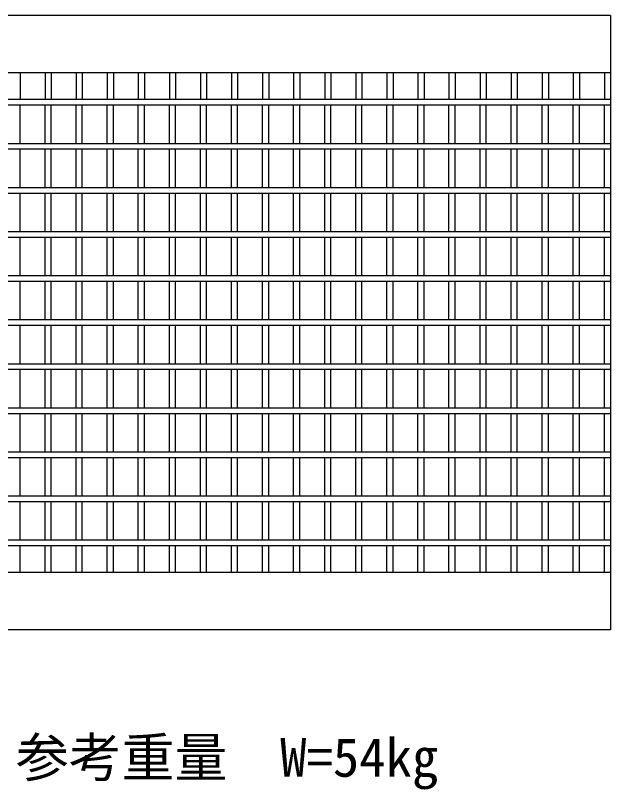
# Model space of a CAD drawing. Units: millimetres, scale not verified. Extents: x -25200 to 25200, y -8910 to 8910.
# Drawn here: x -4457 to -3782, y -4423 to -3545 of the extents above; entities that cross this region are included whole.
import ezdxf
from ezdxf.enums import TextEntityAlignment as Align

# ---------------------------------------------------------------- set-up
doc = ezdxf.new("R2010")
doc.units = ezdxf.units.MM
doc.header["$LTSCALE"] = 30
doc.layers.add('0-0_DIM', color=7, linetype='Continuous', lineweight=25)
doc.layers.add('0-2_HATCH', color=6, linetype='Continuous', lineweight=25)
doc.styles.add('ＭＳ ゴシック', font='')
doc.styles.get('ＭＳ ゴシック').set_extended_font_data('MS Gothic')

msp = doc.modelspace()

# ---------------------------------------------------------------- linework, layer by layer
at = {"layer": '0-2_HATCH'}
for p, q in [((-3781.52, -3545.01), (-4776.52, -3545.01)), ((-3781.52, -3545.01), (-3781.52, -4242.01)), ((-3781.52, -3610.01), (-4776.52, -3610.01)), ((-4451.95, -3610.01), (-4451.95, -3640.51)), ((-4423.66, -3610.01), (-4423.66, -3640.51)), ((-4416.66, -3610.01), (-4416.66, -3640.51)), ((-4388.38, -3610.01), (-4388.38, -3640.51)), ((-4381.38, -3610.01), (-4381.38, -3640.51)), ((-4353.09, -3610.01), (-4353.09, -3640.51)), ((-4346.09, -3610.01), (-4346.09, -3640.51)), ((-4317.81, -3610.01), (-4317.81, -3640.51)), ((-4310.81, -3610.01), (-4310.81, -3640.51)), ((-4282.52, -3610.01), (-4282.52, -3640.51)), ((-4275.52, -3610.01), (-4275.52, -3640.51)), ((-4247.23, -3610.01), (-4247.23, -3640.51)), ((-4240.23, -3610.01), (-4240.23, -3640.51)), ((-4211.95, -3610.01), (-4211.95, -3640.51)), ((-4204.95, -3610.01), (-4204.95, -3640.51)), ((-4176.66, -3610.01), (-4176.66, -3640.51)), ((-4169.66, -3610.01), (-4169.66, -3640.51)), ((-4141.38, -3610.01), (-4141.38, -3640.51)), ((-4134.38, -3610.01), (-4134.38, -3640.51)), ((-4106.09, -3610.01), (-4106.09, -3640.51)), ((-4099.09, -3610.01), (-4099.09, -3640.51)), ((-4070.81, -3610.01), (-4070.81, -3640.51)), ((-4063.81, -3610.01), (-4063.81, -3640.51)), ((-4035.52, -3610.01), (-4035.52, -3640.51)), ((-4028.52, -3610.01), (-4028.52, -3640.51)), ((-4000.23, -3610.01), (-4000.23, -3640.51)), ((-3993.23, -3610.01), (-3993.23, -3640.51)), ((-3964.95, -3610.01), (-3964.95, -3640.51)), ((-3957.95, -3610.01), (-3957.95, -3640.51)), ((-3929.66, -3610.01), (-3929.66, -3640.51)), ((-3922.66, -3610.01), (-3922.66, -3640.51)), ((-3894.38, -3610.01), (-3894.38, -3640.51)), ((-3887.38, -3610.01), (-3887.38, -3640.51)), ((-3859.09, -3610.01), (-3859.09, -3640.51)), ((-3852.09, -3610.01), (-3852.09, -3640.51)), ((-3823.81, -3610.01), (-3823.81, -3640.51)), ((-3816.81, -3610.01), (-3816.81, -3640.51)), ((-3788.52, -3610.01), (-3788.52, -3640.51)), ((-3781.52, -3640.51), (-4776.52, -3640.51)), ((-4776.52, -3646.51), (-3781.52, -3646.51)), ((-4451.95, -3690.51), (-4451.95, -3646.51)), ((-4423.66, -3690.51), (-4423.66, -3646.51)), ((-4416.66, -3690.51), (-4416.66, -3646.51)), ((-4388.38, -3690.51), (-4388.38, -3646.51)), ((-4381.38, -3690.51), (-4381.38, -3646.51)), ((-4353.09, -3690.51), (-4353.09, -3646.51)), ((-4346.09, -3690.51), (-4346.09, -3646.51)), ((-4317.81, -3690.51), (-4317.81, -3646.51)), ((-4310.81, -3690.51), (-4310.81, -3646.51)), ((-4282.52, -3690.51), (-4282.52, -3646.51)), ((-4275.52, -3690.51), (-4275.52, -3646.51)), ((-4247.23, -3690.51), (-4247.23, -3646.51)), ((-4240.23, -3690.51), (-4240.23, -3646.51)), ((-4211.95, -3690.51), (-4211.95, -3646.51)), ((-4204.95, -3690.51), (-4204.95, -3646.51)), ((-4176.66, -3690.51), (-4176.66, -3646.51)), ((-4169.66, -3690.51), (-4169.66, -3646.51)), ((-4141.38, -3690.51), (-4141.38, -3646.51)), ((-4134.38, -3690.51), (-4134.38, -3646.51)), ((-4106.09, -3690.51), (-4106.09, -3646.51)), ((-4099.09, -3690.51), (-4099.09, -3646.51)), ((-4070.81, -3690.51), (-4070.81, -3646.51)), ((-4063.81, -3690.51), (-4063.81, -3646.51)), ((-4035.52, -3690.51), (-4035.52, -3646.51)), ((-4028.52, -3690.51), (-4028.52, -3646.51)), ((-4000.23, -3690.51), (-4000.23, -3646.51)), ((-3993.23, -3690.51), (-3993.23, -3646.51)), ((-3964.95, -3690.51), (-3964.95, -3646.51)), ((-3957.95, -3690.51), (-3957.95, -3646.51)), ((-3929.66, -3690.51), (-3929.66, -3646.51)), ((-3922.66, -3690.51), (-3922.66, -3646.51)), ((-3894.38, -3690.51), (-3894.38, -3646.51)), ((-3887.38, -3690.51), (-3887.38, -3646.51)), ((-3859.09, -3690.51), (-3859.09, -3646.51)), ((-3852.09, -3690.51), (-3852.09, -3646.51)), ((-3823.81, -3690.51), (-3823.81, -3646.51)), ((-3816.81, -3690.51), (-3816.81, -3646.51)), ((-3788.52, -3690.51), (-3788.52, -3646.51)), ((-3781.52, -3690.51), (-4776.52, -3690.51)), ((-4776.52, -3696.51), (-3781.52, -3696.51)), ((-4451.95, -3740.51), (-4451.95, -3696.51)), ((-4423.66, -3740.51), (-4423.66, -3696.51)), ((-4416.66, -3740.51), (-4416.66, -3696.51)), ((-4388.38, -3740.51), (-4388.38, -3696.51)), ((-4381.38, -3740.51), (-4381.38, -3696.51)), ((-4353.09, -3740.51), (-4353.09, -3696.51)), ((-4346.09, -3740.51), (-4346.09, -3696.51)), ((-4317.81, -3740.51), (-4317.81, -3696.51)), ((-4310.81, -3740.51), (-4310.81, -3696.51)), ((-4282.52, -3740.51), (-4282.52, -3696.51)), ((-4275.52, -3740.51), (-4275.52, -3696.51)), ((-4247.23, -3740.51), (-4247.23, -3696.51)), ((-4240.23, -3740.51), (-4240.23, -3696.51)), ((-4211.95, -3740.51), (-4211.95, -3696.51)), ((-4204.95, -3740.51), (-4204.95, -3696.51)), ((-4176.66, -3740.51), (-4176.66, -3696.51)), ((-4169.66, -3740.51), (-4169.66, -3696.51)), ((-4141.38, -3740.51), (-4141.38, -3696.51)), ((-4134.38, -3740.51), (-4134.38, -3696.51)), ((-4106.09, -3740.51), (-4106.09, -3696.51)), ((-4099.09, -3740.51), (-4099.09, -3696.51)), ((-4070.81, -3740.51), (-4070.81, -3696.51)), ((-4063.81, -3740.51), (-4063.81, -3696.51)), ((-4035.52, -3740.51), (-4035.52, -3696.51)), ((-4028.52, -3740.51), (-4028.52, -3696.51)), ((-4000.23, -3740.51), (-4000.23, -3696.51)), ((-3993.23, -3740.51), (-3993.23, -3696.51)), ((-3964.95, -3740.51), (-3964.95, -3696.51)), ((-3957.95, -3740.51), (-3957.95, -3696.51)), ((-3929.66, -3740.51), (-3929.66, -3696.51)), ((-3922.66, -3740.51), (-3922.66, -3696.51)), ((-3894.38, -3740.51), (-3894.38, -3696.51)), ((-3887.38, -3740.51), (-3887.38, -3696.51)), ((-3859.09, -3740.51), (-3859.09, -3696.51)), ((-3852.09, -3740.51), (-3852.09, -3696.51)), ((-3823.81, -3740.51), (-3823.81, -3696.51)), ((-3816.81, -3740.51), (-3816.81, -3696.51)), ((-3788.52, -3740.51), (-3788.52, -3696.51)), ((-3781.52, -3740.51), (-4776.52, -3740.51)), ((-4776.52, -3746.51), (-3781.52, -3746.51)), ((-4451.95, -3790.51), (-4451.95, -3746.51)), ((-4423.66, -3790.51), (-4423.66, -3746.51)), ((-4416.66, -3790.51), (-4416.66, -3746.51)), ((-4388.38, -3790.51), (-4388.38, -3746.51)), ((-4381.38, -3790.51), (-4381.38, -3746.51)), ((-4353.09, -3790.51), (-4353.09, -3746.51)), ((-4346.09, -3790.51), (-4346.09, -3746.51)), ((-4317.81, -3790.51), (-4317.81, -3746.51)), ((-4310.81, -3790.51), (-4310.81, -3746.51)), ((-4282.52, -3790.51), (-4282.52, -3746.51)), ((-4275.52, -3790.51), (-4275.52, -3746.51)), ((-4247.23, -3790.51), (-4247.23, -3746.51)), ((-4240.23, -3790.51), (-4240.23, -3746.51)), ((-4211.95, -3790.51), (-4211.95, -3746.51)), ((-4204.95, -3790.51), (-4204.95, -3746.51)), ((-4176.66, -3790.51), (-4176.66, -3746.51)), ((-4169.66, -3790.51), (-4169.66, -3746.51)), ((-4141.38, -3790.51), (-4141.38, -3746.51)), ((-4134.38, -3790.51), (-4134.38, -3746.51)), ((-4106.09, -3790.51), (-4106.09, -3746.51)), ((-4099.09, -3790.51), (-4099.09, -3746.51)), ((-4070.81, -3790.51), (-4070.81, -3746.51)), ((-4063.81, -3790.51), (-4063.81, -3746.51)), ((-4035.52, -3790.51), (-4035.52, -3746.51)), ((-4028.52, -3790.51), (-4028.52, -3746.51)), ((-4000.23, -3790.51), (-4000.23, -3746.51)), ((-3993.23, -3790.51), (-3993.23, -3746.51)), ((-3964.95, -3790.51), (-3964.95, -3746.51)), ((-3957.95, -3790.51), (-3957.95, -3746.51)), ((-3929.66, -3790.51), (-3929.66, -3746.51)), ((-3922.66, -3790.51), (-3922.66, -3746.51)), ((-3894.38, -3790.51), (-3894.38, -3746.51)), ((-3887.38, -3790.51), (-3887.38, -3746.51)), ((-3859.09, -3790.51), (-3859.09, -3746.51)), ((-3852.09, -3790.51), (-3852.09, -3746.51)), ((-3823.81, -3790.51), (-3823.81, -3746.51)), ((-3816.81, -3790.51), (-3816.81, -3746.51)), ((-3788.52, -3790.51), (-3788.52, -3746.51)), ((-3781.52, -3790.51), (-4776.52, -3790.51)), ((-4776.52, -3796.51), (-3781.52, -3796.51)), ((-4451.95, -3840.51), (-4451.95, -3796.51)), ((-4423.66, -3840.51), (-4423.66, -3796.51)), ((-4416.66, -3840.51), (-4416.66, -3796.51)), ((-4388.38, -3840.51), (-4388.38, -3796.51)), ((-4381.38, -3840.51), (-4381.38, -3796.51)), ((-4353.09, -3840.51), (-4353.09, -3796.51)), ((-4346.09, -3840.51), (-4346.09, -3796.51)), ((-4317.81, -3840.51), (-4317.81, -3796.51)), ((-4310.81, -3840.51), (-4310.81, -3796.51)), ((-4282.52, -3840.51), (-4282.52, -3796.51)), ((-4275.52, -3840.51), (-4275.52, -3796.51)), ((-4247.23, -3840.51), (-4247.23, -3796.51)), ((-4240.23, -3840.51), (-4240.23, -3796.51)), ((-4211.95, -3840.51), (-4211.95, -3796.51)), ((-4204.95, -3840.51), (-4204.95, -3796.51)), ((-4176.66, -3840.51), (-4176.66, -3796.51)), ((-4169.66, -3840.51), (-4169.66, -3796.51)), ((-4141.38, -3840.51), (-4141.38, -3796.51)), ((-4134.38, -3840.51), (-4134.38, -3796.51)), ((-4106.09, -3840.51), (-4106.09, -3796.51)), ((-4099.09, -3840.51), (-4099.09, -3796.51)), ((-4070.81, -3840.51), (-4070.81, -3796.51)), ((-4063.81, -3840.51), (-4063.81, -3796.51)), ((-4035.52, -3840.51), (-4035.52, -3796.51)), ((-4028.52, -3840.51), (-4028.52, -3796.51)), ((-4000.23, -3840.51), (-4000.23, -3796.51)), ((-3993.23, -3840.51), (-3993.23, -3796.51)), ((-3964.95, -3840.51), (-3964.95, -3796.51)), ((-3957.95, -3840.51), (-3957.95, -3796.51)), ((-3929.66, -3840.51), (-3929.66, -3796.51)), ((-3922.66, -3840.51), (-3922.66, -3796.51)), ((-3894.38, -3840.51), (-3894.38, -3796.51)), ((-3887.38, -3840.51), (-3887.38, -3796.51)), ((-3859.09, -3840.51), (-3859.09, -3796.51)), ((-3852.09, -3840.51), (-3852.09, -3796.51)), ((-3823.81, -3840.51), (-3823.81, -3796.51)), ((-3816.81, -3840.51), (-3816.81, -3796.51)), ((-3788.52, -3840.51), (-3788.52, -3796.51)), ((-3781.52, -3840.51), (-4776.52, -3840.51)), ((-4776.52, -3846.51), (-3781.52, -3846.51)), ((-4451.95, -3890.51), (-4451.95, -3846.51)), ((-4423.66, -3890.51), (-4423.66, -3846.51)), ((-4416.66, -3890.51), (-4416.66, -3846.51)), ((-4388.38, -3890.51), (-4388.38, -3846.51)), ((-4381.38, -3890.51), (-4381.38, -3846.51)), ((-4353.09, -3890.51), (-4353.09, -3846.51)), ((-4346.09, -3890.51), (-4346.09, -3846.51)), ((-4317.81, -3890.51), (-4317.81, -3846.51)), ((-4310.81, -3890.51), (-4310.81, -3846.51)), ((-4282.52, -3890.51), (-4282.52, -3846.51)), ((-4275.52, -3890.51), (-4275.52, -3846.51)), ((-4247.23, -3890.51), (-4247.23, -3846.51)), ((-4240.23, -3890.51), (-4240.23, -3846.51)), ((-4211.95, -3890.51), (-4211.95, -3846.51)), ((-4204.95, -3890.51), (-4204.95, -3846.51)), ((-4176.66, -3890.51), (-4176.66, -3846.51)), ((-4169.66, -3890.51), (-4169.66, -3846.51)), ((-4141.38, -3890.51), (-4141.38, -3846.51)), ((-4134.38, -3890.51), (-4134.38, -3846.51)), ((-4106.09, -3890.51), (-4106.09, -3846.51)), ((-4099.09, -3890.51), (-4099.09, -3846.51)), ((-4070.81, -3890.51), (-4070.81, -3846.51)), ((-4063.81, -3890.51), (-4063.81, -3846.51)), ((-4035.52, -3890.51), (-4035.52, -3846.51)), ((-4028.52, -3890.51), (-4028.52, -3846.51)), ((-4000.23, -3890.51), (-4000.23, -3846.51)), ((-3993.23, -3890.51), (-3993.23, -3846.51)), ((-3964.95, -3890.51), (-3964.95, -3846.51)), ((-3957.95, -3890.51), (-3957.95, -3846.51)), ((-3929.66, -3890.51), (-3929.66, -3846.51)), ((-3922.66, -3890.51), (-3922.66, -3846.51)), ((-3894.38, -3890.51), (-3894.38, -3846.51)), ((-3887.38, -3890.51), (-3887.38, -3846.51)), ((-3859.09, -3890.51), (-3859.09, -3846.51)), ((-3852.09, -3890.51), (-3852.09, -3846.51)), ((-3823.81, -3890.51), (-3823.81, -3846.51)), ((-3816.81, -3890.51), (-3816.81, -3846.51)), ((-3788.52, -3890.51), (-3788.52, -3846.51)), ((-3781.52, -3890.51), (-4776.52, -3890.51)), ((-4776.52, -3896.51), (-3781.52, -3896.51)), ((-4451.95, -3940.51), (-4451.95, -3896.51)), ((-4423.66, -3940.51), (-4423.66, -3896.51)), ((-4416.66, -3940.51), (-4416.66, -3896.51)), ((-4388.38, -3940.51), (-4388.38, -3896.51)), ((-4381.38, -3940.51), (-4381.38, -3896.51)), ((-4353.09, -3940.51), (-4353.09, -3896.51)), ((-4346.09, -3940.51), (-4346.09, -3896.51)), ((-4317.81, -3940.51), (-4317.81, -3896.51)), ((-4310.81, -3940.51), (-4310.81, -3896.51)), ((-4282.52, -3940.51), (-4282.52, -3896.51)), ((-4275.52, -3940.51), (-4275.52, -3896.51)), ((-4247.23, -3940.51), (-4247.23, -3896.51)), ((-4240.23, -3940.51), (-4240.23, -3896.51)), ((-4211.95, -3940.51), (-4211.95, -3896.51)), ((-4204.95, -3940.51), (-4204.95, -3896.51)), ((-4176.66, -3940.51), (-4176.66, -3896.51)), ((-4169.66, -3940.51), (-4169.66, -3896.51)), ((-4141.38, -3940.51), (-4141.38, -3896.51)), ((-4134.38, -3940.51), (-4134.38, -3896.51)), ((-4106.09, -3940.51), (-4106.09, -3896.51)), ((-4099.09, -3940.51), (-4099.09, -3896.51)), ((-4070.81, -3940.51), (-4070.81, -3896.51)), ((-4063.81, -3940.51), (-4063.81, -3896.51)), ((-4035.52, -3940.51), (-4035.52, -3896.51)), ((-4028.52, -3940.51), (-4028.52, -3896.51)), ((-4000.23, -3940.51), (-4000.23, -3896.51)), ((-3993.23, -3940.51), (-3993.23, -3896.51)), ((-3964.95, -3940.51), (-3964.95, -3896.51)), ((-3957.95, -3940.51), (-3957.95, -3896.51)), ((-3929.66, -3940.51), (-3929.66, -3896.51)), ((-3922.66, -3940.51), (-3922.66, -3896.51)), ((-3894.38, -3940.51), (-3894.38, -3896.51)), ((-3887.38, -3940.51), (-3887.38, -3896.51)), ((-3859.09, -3940.51), (-3859.09, -3896.51)), ((-3852.09, -3940.51), (-3852.09, -3896.51)), ((-3823.81, -3940.51), (-3823.81, -3896.51)), ((-3816.81, -3940.51), (-3816.81, -3896.51)), ((-3788.52, -3940.51), (-3788.52, -3896.51)), ((-3781.52, -3940.51), (-4776.52, -3940.51)), ((-4776.52, -3946.51), (-3781.52, -3946.51)), ((-4451.95, -3990.51), (-4451.95, -3946.51)), ((-4423.66, -3990.51), (-4423.66, -3946.51)), ((-4416.66, -3990.51), (-4416.66, -3946.51)), ((-4388.38, -3990.51), (-4388.38, -3946.51)), ((-4381.38, -3990.51), (-4381.38, -3946.51)), ((-4353.09, -3990.51), (-4353.09, -3946.51)), ((-4346.09, -3990.51), (-4346.09, -3946.51)), ((-4317.81, -3990.51), (-4317.81, -3946.51)), ((-4310.81, -3990.51), (-4310.81, -3946.51)), ((-4282.52, -3990.51), (-4282.52, -3946.51)), ((-4275.52, -3990.51), (-4275.52, -3946.51)), ((-4247.23, -3990.51), (-4247.23, -3946.51)), ((-4240.23, -3990.51), (-4240.23, -3946.51)), ((-4211.95, -3990.51), (-4211.95, -3946.51)), ((-4204.95, -3990.51), (-4204.95, -3946.51)), ((-4176.66, -3990.51), (-4176.66, -3946.51)), ((-4169.66, -3990.51), (-4169.66, -3946.51)), ((-4141.38, -3990.51), (-4141.38, -3946.51)), ((-4134.38, -3990.51), (-4134.38, -3946.51)), ((-4106.09, -3990.51), (-4106.09, -3946.51)), ((-4099.09, -3990.51), (-4099.09, -3946.51)), ((-4070.81, -3990.51), (-4070.81, -3946.51)), ((-4063.81, -3990.51), (-4063.81, -3946.51)), ((-4035.52, -3990.51), (-4035.52, -3946.51)), ((-4028.52, -3990.51), (-4028.52, -3946.51)), ((-4000.23, -3990.51), (-4000.23, -3946.51)), ((-3993.23, -3990.51), (-3993.23, -3946.51)), ((-3964.95, -3990.51), (-3964.95, -3946.51)), ((-3957.95, -3990.51), (-3957.95, -3946.51)), ((-3929.66, -3990.51), (-3929.66, -3946.51)), ((-3922.66, -3990.51), (-3922.66, -3946.51)), ((-3894.38, -3990.51), (-3894.38, -3946.51)), ((-3887.38, -3990.51), (-3887.38, -3946.51)), ((-3859.09, -3990.51), (-3859.09, -3946.51)), ((-3852.09, -3990.51), (-3852.09, -3946.51)), ((-3823.81, -3990.51), (-3823.81, -3946.51)), ((-3816.81, -3990.51), (-3816.81, -3946.51)), ((-3788.52, -3990.51), (-3788.52, -3946.51)), ((-3781.52, -3990.51), (-4776.52, -3990.51)), ((-4776.52, -3996.51), (-3781.52, -3996.51)), ((-4451.95, -4040.51), (-4451.95, -3996.51)), ((-4423.66, -4040.51), (-4423.66, -3996.51)), ((-4416.66, -4040.51), (-4416.66, -3996.51)), ((-4388.38, -4040.51), (-4388.38, -3996.51)), ((-4381.38, -4040.51), (-4381.38, -3996.51)), ((-4353.09, -4040.51), (-4353.09, -3996.51)), ((-4346.09, -4040.51), (-4346.09, -3996.51)), ((-4317.81, -4040.51), (-4317.81, -3996.51)), ((-4310.81, -4040.51), (-4310.81, -3996.51)), ((-4282.52, -4040.51), (-4282.52, -3996.51)), ((-4275.52, -4040.51), (-4275.52, -3996.51)), ((-4247.23, -4040.51), (-4247.23, -3996.51)), ((-4240.23, -4040.51), (-4240.23, -3996.51)), ((-4211.95, -4040.51), (-4211.95, -3996.51)), ((-4204.95, -4040.51), (-4204.95, -3996.51)), ((-4176.66, -4040.51), (-4176.66, -3996.51)), ((-4169.66, -4040.51), (-4169.66, -3996.51)), ((-4141.38, -4040.51), (-4141.38, -3996.51)), ((-4134.38, -4040.51), (-4134.38, -3996.51)), ((-4106.09, -4040.51), (-4106.09, -3996.51)), ((-4099.09, -4040.51), (-4099.09, -3996.51)), ((-4070.81, -4040.51), (-4070.81, -3996.51)), ((-4063.81, -4040.51), (-4063.81, -3996.51)), ((-4035.52, -4040.51), (-4035.52, -3996.51)), ((-4028.52, -4040.51), (-4028.52, -3996.51)), ((-4000.23, -4040.51), (-4000.23, -3996.51)), ((-3993.23, -4040.51), (-3993.23, -3996.51)), ((-3964.95, -4040.51), (-3964.95, -3996.51)), ((-3957.95, -4040.51), (-3957.95, -3996.51)), ((-3929.66, -4040.51), (-3929.66, -3996.51)), ((-3922.66, -4040.51), (-3922.66, -3996.51)), ((-3894.38, -4040.51), (-3894.38, -3996.51)), ((-3887.38, -4040.51), (-3887.38, -3996.51)), ((-3859.09, -4040.51), (-3859.09, -3996.51)), ((-3852.09, -4040.51), (-3852.09, -3996.51)), ((-3823.81, -4040.51), (-3823.81, -3996.51)), ((-3816.81, -4040.51), (-3816.81, -3996.51)), ((-3788.52, -4040.51), (-3788.52, -3996.51)), ((-3781.52, -4040.51), (-4776.52, -4040.51)), ((-4776.52, -4046.51), (-3781.52, -4046.51)), ((-4451.95, -4090.51), (-4451.95, -4046.51)), ((-4423.66, -4090.51), (-4423.66, -4046.51)), ((-4416.66, -4090.51), (-4416.66, -4046.51)), ((-4388.38, -4090.51), (-4388.38, -4046.51)), ((-4381.38, -4090.51), (-4381.38, -4046.51)), ((-4353.09, -4090.51), (-4353.09, -4046.51)), ((-4346.09, -4090.51), (-4346.09, -4046.51)), ((-4317.81, -4090.51), (-4317.81, -4046.51)), ((-4310.81, -4090.51), (-4310.81, -4046.51)), ((-4282.52, -4090.51), (-4282.52, -4046.51)), ((-4275.52, -4090.51), (-4275.52, -4046.51)), ((-4247.23, -4090.51), (-4247.23, -4046.51)), ((-4240.23, -4090.51), (-4240.23, -4046.51)), ((-4211.95, -4090.51), (-4211.95, -4046.51)), ((-4204.95, -4090.51), (-4204.95, -4046.51)), ((-4176.66, -4090.51), (-4176.66, -4046.51)), ((-4169.66, -4090.51), (-4169.66, -4046.51)), ((-4141.38, -4090.51), (-4141.38, -4046.51)), ((-4134.38, -4090.51), (-4134.38, -4046.51)), ((-4106.09, -4090.51), (-4106.09, -4046.51)), ((-4099.09, -4090.51), (-4099.09, -4046.51)), ((-4070.81, -4090.51), (-4070.81, -4046.51)), ((-4063.81, -4090.51), (-4063.81, -4046.51)), ((-4035.52, -4090.51), (-4035.52, -4046.51)), ((-4028.52, -4090.51), (-4028.52, -4046.51)), ((-4000.23, -4090.51), (-4000.23, -4046.51)), ((-3993.23, -4090.51), (-3993.23, -4046.51)), ((-3964.95, -4090.51), (-3964.95, -4046.51)), ((-3957.95, -4090.51), (-3957.95, -4046.51)), ((-3929.66, -4090.51), (-3929.66, -4046.51)), ((-3922.66, -4090.51), (-3922.66, -4046.51)), ((-3894.38, -4090.51), (-3894.38, -4046.51)), ((-3887.38, -4090.51), (-3887.38, -4046.51)), ((-3859.09, -4090.51), (-3859.09, -4046.51)), ((-3852.09, -4090.51), (-3852.09, -4046.51)), ((-3823.81, -4090.51), (-3823.81, -4046.51)), ((-3816.81, -4090.51), (-3816.81, -4046.51)), ((-3788.52, -4090.51), (-3788.52, -4046.51)), ((-3781.52, -4090.51), (-4776.52, -4090.51)), ((-4776.52, -4096.51), (-3781.52, -4096.51)), ((-4451.95, -4140.51), (-4451.95, -4096.51)), ((-4423.66, -4140.51), (-4423.66, -4096.51)), ((-4416.66, -4140.51), (-4416.66, -4096.51)), ((-4388.38, -4140.51), (-4388.38, -4096.51)), ((-4381.38, -4140.51), (-4381.38, -4096.51)), ((-4353.09, -4140.51), (-4353.09, -4096.51)), ((-4346.09, -4140.51), (-4346.09, -4096.51)), ((-4317.81, -4140.51), (-4317.81, -4096.51)), ((-4310.81, -4140.51), (-4310.81, -4096.51)), ((-4282.52, -4140.51), (-4282.52, -4096.51)), ((-4275.52, -4140.51), (-4275.52, -4096.51)), ((-4247.23, -4140.51), (-4247.23, -4096.51)), ((-4240.23, -4140.51), (-4240.23, -4096.51)), ((-4211.95, -4140.51), (-4211.95, -4096.51)), ((-4204.95, -4140.51), (-4204.95, -4096.51)), ((-4176.66, -4140.51), (-4176.66, -4096.51)), ((-4169.66, -4140.51), (-4169.66, -4096.51)), ((-4141.38, -4140.51), (-4141.38, -4096.51)), ((-4134.38, -4140.51), (-4134.38, -4096.51)), ((-4106.09, -4140.51), (-4106.09, -4096.51)), ((-4099.09, -4140.51), (-4099.09, -4096.51)), ((-4070.81, -4140.51), (-4070.81, -4096.51)), ((-4063.81, -4140.51), (-4063.81, -4096.51)), ((-4035.52, -4140.51), (-4035.52, -4096.51)), ((-4028.52, -4140.51), (-4028.52, -4096.51)), ((-4000.23, -4140.51), (-4000.23, -4096.51)), ((-3993.23, -4140.51), (-3993.23, -4096.51)), ((-3964.95, -4140.51), (-3964.95, -4096.51)), ((-3957.95, -4140.51), (-3957.95, -4096.51)), ((-3929.66, -4140.51), (-3929.66, -4096.51)), ((-3922.66, -4140.51), (-3922.66, -4096.51)), ((-3894.38, -4140.51), (-3894.38, -4096.51)), ((-3887.38, -4140.51), (-3887.38, -4096.51)), ((-3859.09, -4140.51), (-3859.09, -4096.51)), ((-3852.09, -4140.51), (-3852.09, -4096.51)), ((-3823.81, -4140.51), (-3823.81, -4096.51)), ((-3816.81, -4140.51), (-3816.81, -4096.51)), ((-3788.52, -4140.51), (-3788.52, -4096.51)), ((-3781.52, -4140.51), (-4776.52, -4140.51)), ((-4776.52, -4146.51), (-3781.52, -4146.51)), ((-4451.95, -4177.01), (-4451.95, -4146.51)), ((-4423.66, -4177.01), (-4423.66, -4146.51)), ((-4416.66, -4177.01), (-4416.66, -4146.51)), ((-4388.38, -4177.01), (-4388.38, -4146.51)), ((-4381.38, -4177.01), (-4381.38, -4146.51)), ((-4353.09, -4177.01), (-4353.09, -4146.51)), ((-4346.09, -4177.01), (-4346.09, -4146.51)), ((-4317.81, -4177.01), (-4317.81, -4146.51)), ((-4310.81, -4177.01), (-4310.81, -4146.51)), ((-4282.52, -4177.01), (-4282.52, -4146.51)), ((-4275.52, -4177.01), (-4275.52, -4146.51)), ((-4247.23, -4177.01), (-4247.23, -4146.51)), ((-4240.23, -4177.01), (-4240.23, -4146.51)), ((-4211.95, -4177.01), (-4211.95, -4146.51)), ((-4204.95, -4177.01), (-4204.95, -4146.51)), ((-4176.66, -4177.01), (-4176.66, -4146.51)), ((-4169.66, -4177.01), (-4169.66, -4146.51)), ((-4141.38, -4177.01), (-4141.38, -4146.51)), ((-4134.38, -4177.01), (-4134.38, -4146.51)), ((-4106.09, -4177.01), (-4106.09, -4146.51)), ((-4099.09, -4177.01), (-4099.09, -4146.51)), ((-4070.81, -4177.01), (-4070.81, -4146.51)), ((-4063.81, -4177.01), (-4063.81, -4146.51)), ((-4035.52, -4177.01), (-4035.52, -4146.51)), ((-4028.52, -4177.01), (-4028.52, -4146.51)), ((-4000.23, -4177.01), (-4000.23, -4146.51)), ((-3993.23, -4177.01), (-3993.23, -4146.51)), ((-3964.95, -4177.01), (-3964.95, -4146.51)), ((-3957.95, -4177.01), (-3957.95, -4146.51)), ((-3929.66, -4177.01), (-3929.66, -4146.51)), ((-3922.66, -4177.01), (-3922.66, -4146.51)), ((-3894.38, -4177.01), (-3894.38, -4146.51)), ((-3887.38, -4177.01), (-3887.38, -4146.51)), ((-3859.09, -4177.01), (-3859.09, -4146.51)), ((-3852.09, -4177.01), (-3852.09, -4146.51)), ((-3823.81, -4177.01), (-3823.81, -4146.51)), ((-3816.81, -4177.01), (-3816.81, -4146.51)), ((-3788.52, -4177.01), (-3788.52, -4146.51)), ((-3781.52, -4177.01), (-4776.52, -4177.01)), ((-3781.52, -4242.01), (-4776.52, -4242.01))]:
    msp.add_line(p, q, dxfattribs=at)

# ---------------------------------------------------------------- texts
at = {"layer": '0-0_DIM', "style": 'ＭＳ ゴシック'}
msp.add_text('参考重量\u3000W=54kg', height=43.99, dxfattribs=at).set_placement((-4456.68, -4422.01), align=Align.BOTTOM_LEFT)

doc.saveas('drawing.dxf')
